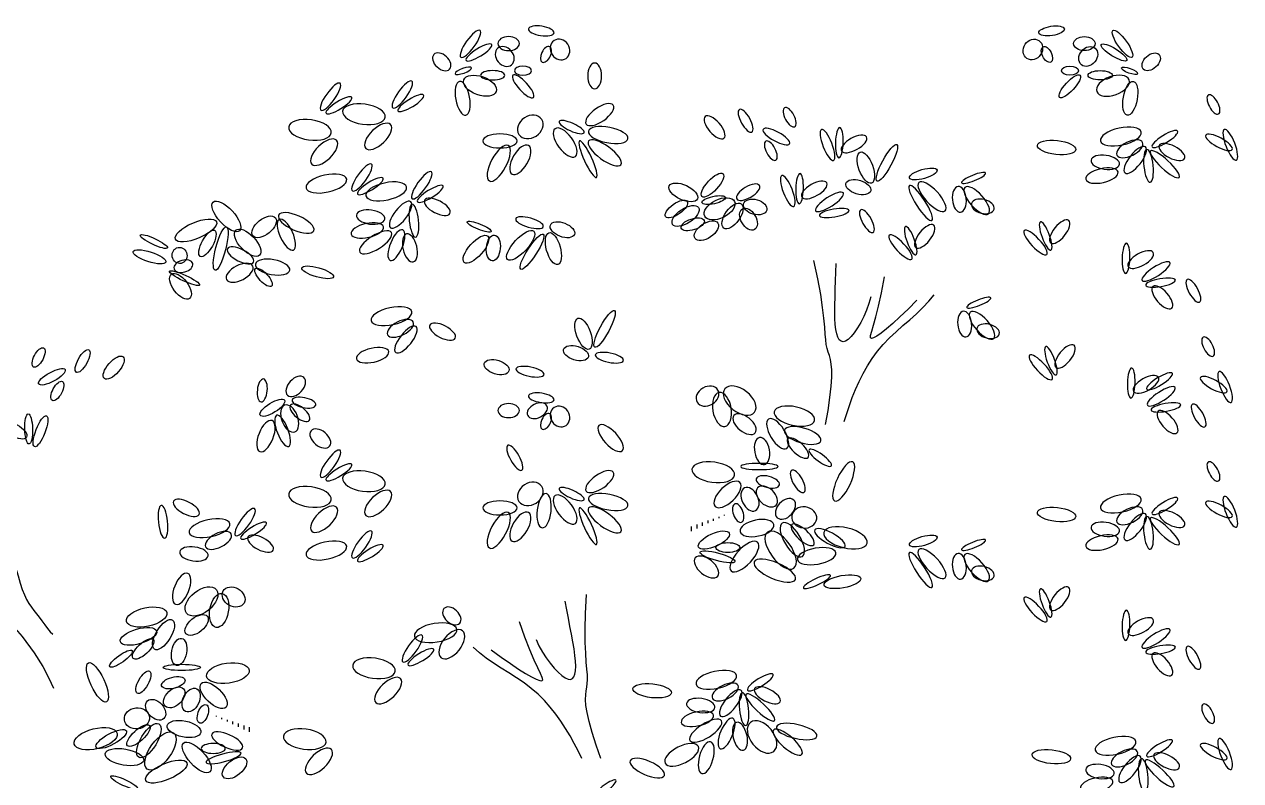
# Model space of a CAD drawing. Header units: millimetres. Extents: x 2056 to 4470, y 1400 to 3101.
# Drawn here: x 2105.832 to 2109.457, y 1413.079 to 1415.333 of the extents above; entities that cross this region are included whole.
import ezdxf

# ---------------------------------------------------------------- set-up
doc = ezdxf.new("R2010")
doc.units = ezdxf.units.MM
doc.layers.add('A-LDSP-TREE', color=74, linetype='Continuous')

# ---------------------------------------------------------------- blocks, each defined once
blk = doc.blocks.new('E4', base_point=(655.182746, 222.149869))
blk.add_circle((656.700527, 222.149869), 1.51778)
blk = doc.blocks.new('TROPI')
for p, q in [((0.6952, 9.5133), (0.6952, 9.5157)), ((0.7186, 9.5023), (0.7186, 9.5076)), ((0.7421, 9.4913), (0.7421, 9.4995)), ((0.7655, 9.4803), (0.7655, 9.4914)), ((0.7889, 9.4693), (0.7889, 9.4833)), ((0.8124, 9.4583), (0.8124, 9.4752)), ((0.8358, 9.4473), (0.8358, 9.4672)), ((2.8354, 8.6469), (2.8354, 8.6523)), ((2.8588, 8.6579), (2.8588, 8.6604)), ((2.7182, 8.5919), (2.7182, 8.6118)), ((2.7416, 8.6029), (2.7416, 8.6198)), ((2.7651, 8.6139), (2.7651, 8.6279)), ((2.7885, 8.6249), (2.7885, 8.636)), ((2.8119, 8.6359), (2.8119, 8.6441))]:
    blk.add_line(p, q)
for points in [[(0.0733, 10.4438), (0.0809, 10.4154), (0.0909, 10.3873), (0.1027, 10.3602), (0.1157, 10.3348), (0.1294, 10.3118), (0.1434, 10.2917), (0.157, 10.2753), (0.1697, 10.2632), (0.1811, 10.2559), (0.1911, 10.2534), (0.1998, 10.2554), (0.2072, 10.2618), (0.2133, 10.2723), (0.2182, 10.2868), (0.2219, 10.3049), (0.2244, 10.3267), (0.2258, 10.3517), (0.2263, 10.3796), (0.2261, 10.41), (0.2253, 10.4426), (0.2242, 10.4768), (0.2229, 10.5124), (0.2217, 10.5489), (0.2207, 10.5859)], [(0.2656, 9.9014), (0.2552, 9.9603), (0.247, 10.0153), (0.2414, 10.0635), (0.2389, 10.1026), (0.239, 10.1337), (0.2412, 10.1582), (0.2448, 10.178), (0.2494, 10.1945), (0.2542, 10.2094), (0.2588, 10.2244), (0.2625, 10.2411), (0.265, 10.261), (0.267, 10.2855), (0.2692, 10.3158), (0.2726, 10.3533), (0.278, 10.3991), (0.2864, 10.4546), (0.2985, 10.521), (0.3153, 10.5996)], [(-0.1226, 10.4301), (-0.0854, 10.3925), (-0.0513, 10.3596), (-0.0207, 10.3314), (0.0061, 10.3081), (0.0289, 10.2899), (0.0474, 10.2768), (0.0613, 10.2691), (0.0703, 10.2668), (0.0742, 10.2702), (0.0736, 10.2802), (0.0692, 10.2977), (0.0617, 10.3236), (0.0518, 10.3588), (0.0401, 10.4043), (0.0274, 10.4611), (0.0143, 10.5301)], [(0.186, 9.9137), (0.1756, 9.9481), (0.1642, 9.9821), (0.1517, 10.0161), (0.1379, 10.0502), (0.1227, 10.084), (0.106, 10.1174), (0.0875, 10.15), (0.0672, 10.1818), (0.0448, 10.2124), (0.0204, 10.2416), (-0.0063, 10.2694), (-0.0345, 10.2959), (-0.0635, 10.3217), (-0.0928, 10.3471), (-0.1215, 10.3726), (-0.1489, 10.3985), (-0.1745, 10.4252), (-0.1973, 10.4533)], [(3.8362, 9.6125), (3.7988, 9.5275), (3.7692, 9.4543), (3.7459, 9.3917), (3.728, 9.3387), (3.7142, 9.294), (3.7033, 9.2564), (3.6942, 9.2249), (3.6857, 9.1983), (3.6767, 9.1755), (3.6672, 9.1558), (3.6572, 9.1384), (3.6468, 9.1228), (3.6359, 9.1083), (3.6248, 9.0942), (3.6133, 9.0798), (3.6017, 9.0646), (3.5898, 9.0482), (3.5781, 9.0321), (3.5666, 9.0182), (3.5557, 9.0083)], [(4.1183, 9.407), (3.9677, 9.2813), (3.848, 9.1721), (3.7553, 9.078), (3.6854, 8.9975), (3.6343, 8.9288), (3.5979, 8.8705), (3.5721, 8.8209), (3.5529, 8.7786)], [(1.2231, 8.4794), (1.2425, 8.536), (1.2593, 8.589), (1.2723, 8.6357), (1.2809, 8.674), (1.2856, 8.7047), (1.2873, 8.7293), (1.2867, 8.7493), (1.2848, 8.7664), (1.2824, 8.7819), (1.2802, 8.7974), (1.2791, 8.8144), (1.2797, 8.8345), (1.2816, 8.859), (1.2842, 8.8893), (1.2866, 8.9268), (1.2884, 8.973), (1.2888, 9.0291), (1.2872, 9.0966), (1.2828, 9.1768)], [(1.4977, 8.9852), (1.4857, 8.9583), (1.4714, 8.9321), (1.4556, 8.9072), (1.4388, 8.8841), (1.4216, 8.8635), (1.4047, 8.8459), (1.3887, 8.8318), (1.3742, 8.8218), (1.3618, 8.8164), (1.3515, 8.8154), (1.3433, 8.8188), (1.337, 8.8262), (1.3326, 8.8376), (1.33, 8.8526), (1.3292, 8.8712), (1.3301, 8.893), (1.3326, 8.9179), (1.3365, 8.9456), (1.3415, 8.9756), (1.3473, 9.0077), (1.3537, 9.0413), (1.3605, 9.0763), (1.3674, 9.1121), (1.3741, 9.1485)], [(1.689, 8.9411), (1.6464, 8.9098), (1.6076, 8.8826), (1.573, 8.8595), (1.5428, 8.8407), (1.5174, 8.8262), (1.4971, 8.8162), (1.4822, 8.8107), (1.473, 8.8098), (1.4696, 8.8139), (1.4718, 8.8236), (1.4788, 8.8402), (1.4903, 8.8646), (1.5056, 8.8979), (1.5243, 8.941), (1.5457, 8.9951), (1.5693, 9.0612)], [(1.3036, 8.4792), (1.3193, 8.5115), (1.3359, 8.5433), (1.3535, 8.575), (1.3724, 8.6065), (1.3927, 8.6375), (1.4145, 8.6678), (1.4378, 8.6972), (1.4628, 8.7254), (1.4897, 8.7521), (1.5184, 8.7772), (1.549, 8.8005), (1.581, 8.8223), (1.6137, 8.8432), (1.6466, 8.8638), (1.6789, 8.8845), (1.7101, 8.9058), (1.7395, 8.9282), (1.7664, 8.9523)]]:
    blk.add_lwpolyline(points)
at = {"zscale": 0.01988043750000001}
for p, xscale, yscale, rotation in [((-0.6426, 11.5682), -0.03620895651450001, 0.01305196446881251, 351.2181460000019), ((1.4216, 11.5682), 0.03620895651450001, 0.01305196446881251, 8.781853999998079), ((-1.0393, 11.4642), -0.04626700661756251, 0.0130519644688125, 234.5743510000019), ((-0.882, 11.5225), -0.03017413042875001, 0.01957795664343751, 180.0000000000019), ((-0.6426, 11.5355), -0.03017413042875001, 0.0261039488180625, 123.8077640000019), ((1.4216, 11.5355), 0.03017413042875001, 0.02610394881806251, 236.1922359999981), ((1.6609, 11.5225), 0.03017413042875001, 0.01957795664343751, 179.999999999998), ((1.8182, 11.4642), 0.04626700661756251, 0.0130519644688125, 125.4256489999981), ((-1.0872, 11.4137), -0.03017413042875, 0.01957795664343751, 317.172459000002), ((-1.0171, 11.4511), -0.04224378260025002, 0.0108766469975625, 211.7133950000019), ((-0.882, 11.5029), -0.03017413042875001, 0.02392861146637501, 129.769402000002), ((-0.6607, 11.5094), -0.02413930434300001, 0.01305196446881251, 63.91514600000195), ((1.4397, 11.5094), 0.02413930434300001, 0.01305196446881251, 296.0848539999981), ((1.6609, 11.5029), 0.03017413042875, 0.02392861146637501, 230.230597999998), ((1.7961, 11.4511), 0.04224378260025002, 0.01087664699756251, 148.2866049999981), ((1.8661, 11.4137), 0.03017413042875, 0.01957795664343751, 42.82754099999804), ((-1.063, 11.3942), -0.024139304343, 0.006525992174625002, 199.8223290000018), ((-1.0268, 11.368), 0.04827862856643752, 0.02610394881806251, 340.177671000002), ((-0.8518, 11.3876), -0.03419735444606251, 0.01305196446881251, 1.901316331314217e-12), ((-0.8176, 11.3876), -0.04224378260025002, 0.0130519644688125, 132.760736000002), ((-0.8116, 11.4072), -0.02413930434300001, 0.01305196446881251, 180.0000000000019), ((1.2486, 11.4398), 0.03620895651450002, 0.01957795664343751, 270), ((1.5966, 11.3876), 0.04224378260025, 0.0130519644688125, 227.2392639999981), ((1.5905, 11.4072), 0.02413930434300001, 0.01305196446881251, 179.999999999998), ((1.6308, 11.3876), 0.03419735444606251, 0.01305196446881251, 359.9999999999981), ((1.8058, 11.368), -0.04827862856643751, 0.02610394881806251, 19.82232899999808), ((1.842, 11.3942), 0.024139304343, 0.006525992174625002, 160.1776709999981), ((-1.0449, 11.3615), -0.04827862856643751, 0.01957795664343752, 100.4783160000019), ((1.8239, 11.3615), 0.04827862856643751, 0.01957795664343751, 259.5216839999981), ((2.1082, 11.2486), 0.04626700661756251, 0.0130519644688125, 125.4256489999981), ((2.4142, 11.2391), 0.04626700661756251, 0.0130519644688125, 125.4256489999981), ((-1.3645, 11.3038), 0.03017413042875001, 0.01305196446881251, 242.1470529999981), ((2.086, 11.2356), 0.04224378260025002, 0.01087664699756251, 148.2866049999981), ((2.3921, 11.226), 0.04224378260025002, 0.01087664699756251, 148.2866049999981), ((0.4398, 11.2495), 0.03017413042875001, 0.01305196446881251, 242.1470529999981), ((0.6326, 11.2419), 0.03620895651450001, 0.0130519644688125, 240.976609999998), ((1.2848, 11.1799), 0.04626700661756251, 0.01957795664343752, 145.193839999998), ((1.4739, 11.1995), 0.038220578463375, 0.030454603641, 326.794293999998), ((2.1404, 11.2091), 0.06034828073793752, 0.02827926628931251, 8.028634999998038), ((0.7782, 11.2123), 0.04023218053181252, 0.01740261929175001, 229.1334349187653), ((1.3994, 11.1908), 0.038220578463375, 0.01087664699756251, 204.2552819999964), ((2.1178, 11.1778), 0.04827862856643751, 0.02262342098362501, 316.213825999998), ((2.3699, 11.1422), 0.06034828073793752, 0.02827926628931251, 8.028634999998038), ((-1.4833, 11.0262), 0.04626700661756251, 0.0130519644688125, 68.75505513788173), ((-1.3529, 11.1324), 0.04224378260025002, 0.01305196446881251, 208.399807999998), ((-1.1244, 11.0825), 0.04224378260025002, 0.01087664699756251, 148.2866049999981), ((-1.0781, 11.1455), 0.05833665878906252, 0.02392861146637501, 347.7961789999981), ((0.1977, 11.0655), 0.04023218053181252, 0.01740261929175001, 150.6767441378817), ((0.2088, 11.0367), 0.04224378260025002, 0.01087664699756251, 91.61601113788166), ((0.2318, 11.0253), 0.04626700661756251, 0.0130519644688125, 68.75505513788173), ((0.5315, 11.1574), 0.04224378260025002, 0.01305196446881251, 208.399807999998), ((1.2747, 11.1494), 0.05632505672062503, 0.02175329399512502, 190.9295669999981), ((1.4175, 11.1603), 0.04827862856643751, 0.02175329399512501, 233.792727999998), ((1.5785, 11.1081), 0.04827862856643751, 0.01957795664343751, 359.9999999999981), ((2.3474, 11.1109), 0.04827862856643751, 0.02262342098362501, 316.213825999998), ((-1.1546, 11.089), 0.04023218053181251, 0.01740261929175, 207.3473379999981), ((-1.0962, 11.0825), 0.04626700661756251, 0.01740261929175, 308.1683149999981), ((-1.0841, 11.102), 0.04023218053181252, 0.01957795664343752, 333.4761320000096), ((-0.6362, 11.0891), -0.05431345465218752, 0.01957795664343751, 6.309894999998103), ((0.0465, 10.9367), -0.05833665878906251, 0.0130519644688125, 298.3434654556696), ((0.5199, 11.1071), 0.03017413042875001, 0.01305196446881251, 242.1470529999981), ((1.2747, 11.1081), 0.05632505672062502, 0.01957795664343752, 216.271166999998), ((1.3129, 11.1081), 0.05632505672062502, 0.01087664699756251, 245.185640999998), ((1.5302, 11.0885), 0.04626700661756252, 0.02175329399512501, 300.0262489999981), ((1.6167, 11.0885), 0.05632505672062502, 0.02175329399512501, 298.031950999998), ((-1.1183, 11.0651), 0.05431345465218752, 0.0130519644688125, 222.827540999998), ((-1.1023, 11.0716), 0.04626700661756251, 0.01305196446881251, 264.1335219999981), ((-0.9856, 11.0085), 0.04023218053181251, 0.01957795664343751, 8.204645999998085), ((0.07, 10.9283), -0.04626700661756253, 0.01957795664343752, 250.0359484556697), ((-0.9795, 10.9759), 0.0462670066175625, 0.01957795664343751, 347.246730999998), ((-0.3135, 10.9299), 0.03620895651450002, 0.007831182657375, 157.9264499999983), ((-0.0914, 10.9508), -0.04023218053181252, 0.01305196446881251, 344.2461859999981), ((0.7918, 10.8716), -0.04345076372175002, 0.01566236531475, 312.760735999998), ((2.0254, 10.8621), 0.04626700661756251, 0.0130519644688125, 125.4256489999981), ((2.2803, 10.895), 0.04626700661756251, 0.0130519644688125, 125.4256489999981), ((2.3045, 10.9451), 0.05833665878906252, 0.02392861146637501, 347.7961789999981), ((-0.328, 10.9104), 0.04948558980750001, 0.01957795664343751, 228.206041999998), ((-0.1316, 10.9312), 0.0543134546521875, 0.01957795664343751, 227.2392639999981), ((-0.0914, 10.9182), 0.05833665878906252, 0.0130519644688125, 237.1976369999981), ((0.0735, 10.8953), -0.03620895651450001, 0.01957795664343751, 197.0074304556697), ((0.3669, 10.8696), 0.04023218053181252, 0.01740261929175001, 150.6767441378817), ((0.378, 10.8408), 0.04224378260025002, 0.01087664699756251, 91.61601113788166), ((0.4011, 10.8295), 0.04626700661756251, 0.0130519644688125, 68.75505513788173), ((0.6438, 10.8612), 0.03701361722231251, 0.01566236531475, 149.4658719999981), ((0.8111, 10.8612), -0.04345076372175002, 0.02088314712618751, 204.8654449999923), ((2.0033, 10.8491), 0.04224378260025002, 0.01087664699756251, 148.2866049999981), ((2.0495, 10.9121), 0.05833665878906252, 0.02392861146637501, 347.7961789999981), ((2.2582, 10.882), 0.04224378260025002, 0.01087664699756251, 148.2866049999981), ((-0.299, 10.9143), 0.03620895651450001, 0.01957795664343752, 264.716666999998), ((0.3078, 10.8106), 0.04626700661756251, 0.01305196446881251, 147.2117459187653), ((0.6534, 10.8507), -0.04666932703125001, 0.02610394881806251, 153.4761320000212), ((0.7918, 10.8455), -0.03379503403237501, 0.0104415835033125, 347.7961789999981), ((1.9731, 10.8556), 0.04023218053181251, 0.01740261929175, 207.3473379999981), ((-0.3557, 10.8413), 0.03258807279131251, 0.01957795664343751, 194.0120239999981), ((0.116, 10.8147), 0.03620895651450001, 0.0130519644688125, 240.976609999998), ((0.2921, 10.7902), 0.04224378260025002, 0.0108766469975625, 170.0727019187653), ((0.6148, 10.8403), -0.03379503403237502, 0.02088314712618751, 15.12809499999808), ((0.6196, 10.8194), -0.03379503403237501, 0.02088314712618751, 59.71314499999816), ((0.6245, 10.8403), -0.04184146218656251, 0.02088314712618751, 125.725225999998), ((0.8063, 10.8246), -0.04345076372175002, 0.02088314712618751, 147.0231869999981), ((0.8546, 10.8507), -0.03701361722231251, 0.01566236531475, 144.806496999998), ((2.0254, 10.8382), 0.04626700661756251, 0.01305196446881251, 264.1335219999981), ((2.0314, 10.8491), 0.04626700661756251, 0.01740261929175, 308.1683149999981), ((2.8733, 10.8478), -0.05471577506587501, 0.02262342098362501, 47.23926400000198), ((-0.6932, 10.6742), 0.04023218053181252, 0.01740261929175001, 128.8906472191145), ((0.7242, 10.7585), -0.03862289887706249, 0.02088314712618751, 145.9465339999981), ((0.7822, 10.7689), -0.03379503403237501, 0.01566236531475, 162.026097999998), ((1.4372, 10.75), -0.03620895651450002, 0.01957795664343751, 21.46632799999785), ((1.4673, 10.7435), 0.04023218053181253, 0.01305196446881251, 15.75381399999804), ((1.6894, 10.7226), -0.03620895651450001, 0.007831182657374999, 202.0735499999976), ((2.1421, 10.7751), 0.04023218053181251, 0.01957795664343751, 8.204645999998085), ((2.5944, 10.7922), 0.05407204649962505, 0.02070913365675002, 203.8639139999995), ((2.591, 10.7739), 0.04731305559750001, 0.01827276616068751, 245.1856410000019), ((2.6079, 10.7812), -0.04055404481493752, 0.02192730746456251, 140.9565480000019), ((2.8588, 10.7643), -0.06276220322006253, 0.022623420983625, 156.8520710000032), ((-0.6936, 10.6433), 0.04224378260025002, 0.01087664699756251, 69.8299142191145), ((-0.6764, 10.6242), 0.04626700661756251, 0.01305196446881251, 46.96895821911455), ((-0.1185, 10.6544), 0.04023218053181252, 0.01740261929175001, 128.8906472191145), ((-0.1189, 10.6235), 0.04224378260025002, 0.01087664699756251, 69.8299142191145), ((-0.1016, 10.6044), 0.04626700661756251, 0.01305196446881251, 46.96895821911455), ((1.4432, 10.7174), -0.04626700661756253, 0.01957795664343752, 74.49484599999803), ((1.4673, 10.7109), -0.05833665878906252, 0.01305196446881251, 122.8023629999981), ((1.5076, 10.7239), -0.05431345465218753, 0.01957795664343752, 132.7607359999981), ((1.7039, 10.703), -0.04948558980750004, 0.01957795664343752, 131.7939579999981), ((2.0656, 10.7294), 0.04626700661756251, 0.01740261929175, 292.593763999998), ((2.1139, 10.7185), 0.05230183270331251, 0.01957795664343751, 327.875192999998), ((2.1481, 10.7425), 0.0462670066175625, 0.01957795664343751, 347.246730999998), ((2.7767, 10.7277), -0.04827862856643752, 0.02262342098362501, 46.301740000002), ((2.8169, 10.7417), -0.06276220322006253, 0.01392211133775, 104.578648000002), ((2.8668, 10.7277), -0.04184146218656252, 0.01566236531475, 118.6537860000019), ((-1.0117, 10.5443), 0.04224378260025002, 0.01087664699756251, 91.61601113788166), ((1.6749, 10.707), -0.03620895651450003, 0.01957795664343751, 95.28333299999812), ((2.0495, 10.712), 0.04023218053181252, 0.01957795664343751, 256.4373239999981), ((2.7008, 10.5923), 0.04119775350075002, 0.01670652565312501, 27.12316300000196), ((3.068, 10.6529), -0.0418414621865625, 0.008701309645875, 205.1078429999949), ((-1.0228, 10.5731), 0.04023218053181252, 0.01740261929175001, 150.6767441378817), ((3.0471, 10.6146), -0.02092074103350001, 0.02262342098362501, 349.3989880000019), ((3.0744, 10.592), -0.04827862856643749, 0.01392211133775, 197.9739020000019), ((-1.0819, 10.514), 0.04626700661756251, 0.01305196446881251, 147.2117459187653), ((2.4955, 10.5679), -0.04626700661756253, 0.01305196446881251, 15.93606183912011), ((2.693, 10.584), 0.04892233725225001, 0.02088314712618752, 190.2168050000019), ((2.693, 10.5645), -0.03347316974925002, 0.01252988429962501, 47.239264000002), ((2.7046, 10.5756), 0.04119775350075002, 0.02088314712618751, 332.652662000002), ((3.0587, 10.553), -0.04634748262856251, 0.008353262826562503, 24.48076999999792), ((3.0393, 10.5642), 0.02703602324981252, 0.01670652565312502, 164.8719050000019), ((-1.2737, 10.5182), 0.03620895651450001, 0.0130519644688125, 240.976609999998), ((-1.0976, 10.4937), 0.04224378260025002, 0.0108766469975625, 170.0727019187653), ((3.0509, 10.5405), -0.04248519075281252, 0.02088314712618751, 52.88871000000199), ((-1.1281, 10.4886), 0.04023218053181252, 0.01740261929175001, 229.1334349187653), ((-0.3359, 10.3987), 0.03620895651450002, 0.007831182657375, 157.9264499999983), ((2.0271, 10.3809), 0.05833665878906252, 0.02392861146637501, 347.7961789999981), ((-0.3504, 10.3791), 0.04948558980750001, 0.01957795664343751, 228.206041999998), ((-0.3214, 10.383), 0.03620895651450001, 0.01957795664343752, 264.716666999998), ((1.2485, 10.2297), -0.05833665878906251, 0.0130519644688125, 298.3434654556696), ((1.2721, 10.2213), -0.04626700661756253, 0.01957795664343752, 250.0359484556697), ((2.0211, 10.3374), 0.04023218053181252, 0.01957795664343752, 333.4761320000096), ((-0.3782, 10.31), 0.03258807279131251, 0.01957795664343751, 194.0120239999981), ((1.9507, 10.3243), 0.04023218053181251, 0.01740261929175, 207.3473379999981), ((2.009, 10.3178), 0.04626700661756251, 0.01740261929175, 308.1683149999981), ((-1.342, 10.2725), 0.03017413042875001, 0.01305196446881251, 242.1470529999981), ((-0.7157, 10.1429), 0.04023218053181252, 0.01740261929175001, 128.8906472191145), ((-0.716, 10.112), 0.04224378260025002, 0.01087664699756251, 69.8299142191145), ((-0.6988, 10.093), 0.04626700661756251, 0.01305196446881251, 46.96895821911455), ((1.246, 10.1972), 0.04023218053181253, 0.01305196446881251, 191.2949164556696), ((1.2756, 10.1883), -0.03620895651450001, 0.01957795664343751, 197.0074304556697), ((2.1257, 10.2112), 0.0462670066175625, 0.01957795664343751, 347.246730999998), ((3.2563, 10.1893), -0.04023218053181252, 0.01740261929175, 130.8665650812347), ((3.402, 10.219), -0.03620895651450001, 0.01305196446881251, 119.023390000002), ((3.5948, 10.2265), -0.03017413042875, 0.01305196446881251, 117.8529470000019), ((1.5839, 10.1376), 0.04023218053181253, 0.01305196446881251, 191.2949164556696), ((1.6135, 10.1287), -0.03620895651450001, 0.01957795664343751, 197.0074304556697), ((3.5031, 10.1344), -0.04224378260025001, 0.0130519644688125, 151.6001920000019), ((-1.4609, 9.995), 0.04626700661756251, 0.0130519644688125, 68.75505513788173), ((-1.3305, 10.1012), 0.04224378260025002, 0.01305196446881251, 208.399807999998), ((-1.1019, 10.0512), 0.04224378260025002, 0.01087664699756251, 148.2866049999981), ((-1.0453, 10.0419), 0.04023218053181252, 0.01740261929175001, 150.6767441378817), ((-1.0341, 10.0131), 0.04224378260025002, 0.01087664699756251, 91.61601113788166), ((2.556, 10.0252), 0.03379503403237501, 0.02088314712618751, 132.7607359999981), ((-1.1044, 9.9828), 0.04626700661756251, 0.01305196446881251, 147.2117459187653), ((0.6947, 10.0525), 0.05310647353068751, 0.0313247306295, 218.1837589999981), ((0.7237, 10.0473), 0.03379503403237501, 0.02610394881806251, 330.026235999998), ((2.6687, 9.9973), 0.03218575237762501, 0.01392211133775, 95.70898699999802), ((3.5147, 10.0841), -0.03017413042875, 0.01305196446881251, 117.8529470000019), ((-1.2962, 9.987), 0.03620895651450001, 0.0130519644688125, 240.976609999998), ((-1.1201, 9.9625), 0.04224378260025002, 0.0108766469975625, 170.0727019187653), ((0.7189, 10.0369), 0.04827862856643751, 0.02610394881806251, 260.163373999998), ((1.4216, 9.973), 0.03017413042875001, 0.02610394881806251, 236.1922359999981), ((1.4216, 10.0057), 0.03620895651450001, 0.01305196446881251, 8.781853999998079), ((1.4517, 9.9796), 0.03017413042875001, 0.01957795664343752, 333.8240520000067), ((2.5367, 10.0043), 0.03379503403237501, 0.01392211133775, 191.6389209999981), ((2.5432, 9.9834), 0.033795034032375, 0.01566236531475, 219.3254589999981), ((2.5689, 9.9834), 0.04023218053181252, 0.02262342098362501, 249.0606389999981), ((2.5689, 10.0043), -0.0402321805318125, 0.01392211133775, 148.2866049999981), ((-1.1505, 9.9573), 0.04023218053181252, 0.01740261929175001, 229.1334349187653), ((0.4839, 9.9551), 0.05793433837537502, 0.0261039488180625, 192.2038209999981), ((0.6561, 9.9394), 0.03862289887706252, 0.02088314712618751, 219.0434519999981), ((1.4397, 9.9469), 0.02413930434300001, 0.01305196446881251, 296.0848539999981), ((1.6609, 9.96), 0.03017413042875001, 0.01957795664343751, 179.999999999998), ((2.6027, 9.9399), 0.04666932703125001, 0.01566236531475, 249.0606389999981), ((3.6335, 9.8065), -0.04626700661756251, 0.0130519644688125, 291.2449448621182), ((3.6566, 9.8179), -0.04224378260025002, 0.01087664699756251, 268.3839888621183), ((0.4405, 9.8768), 0.0531064735306875, 0.02088314712618751, 196.4320429999981), ((0.5081, 9.9238), 0.04827862856643751, 0.02088314712618751, 238.346497999998), ((1.2305, 9.8969), 0.0482786285664375, 0.01957795664343751, 227.2392639999981), ((2.4563, 9.8738), 0.03379503403237501, 0.02088314712618751, 219.4855929999981), ((2.622, 9.9173), 0.04666932703125002, 0.02088314712618751, 291.619229999998), ((3.6677, 9.8467), -0.04023218053181252, 0.01740261929175, 209.3232558621183), ((0.426, 9.8402), 0.03862289887706251, 0.01566236531475, 222.827540999998), ((0.5467, 9.8455), 0.03862289887706251, 0.02088314712618751, 259.5216839999981), ((0.3359, 9.7932), 0.03862289887706252, 0.0104415835033125, 215.7887719999981), ((1.6187, 9.8121), 0.04023218053181252, 0.0130519644688125, 240.5284399999981), ((2.4142, 9.6766), 0.04626700661756251, 0.0130519644688125, 125.4256489999981), ((-1.3645, 9.7413), 0.03017413042875001, 0.01305196446881251, 242.1470529999981), ((0.15, 9.7415), 0.06034828073793751, 0.01957795664343752, 294.814358999998), ((0.6529, 9.6849), 0.06034828073793752, 0.02827926628931251, 8.028634999998038), ((2.3921, 9.6635), 0.04224378260025002, 0.01087664699756251, 148.2866049999981), ((0.4099, 9.7058), 0.035404315687125, 0.01392211133775, 240.976609999998), ((0.5611, 9.6693), 0.033795034032375, 0.01566236531475, 194.438522999998), ((0.6267, 9.7219), 0.0523018327033125, 0.008701309645875002, 179.999999999998), ((1.2848, 9.6174), 0.04626700661756251, 0.01957795664343752, 145.193839999998), ((2.1404, 9.6466), 0.06034828073793752, 0.02827926628931251, 8.028634999998038), ((0.5547, 9.631), 0.03540431568712501, 0.02262342098362501, 223.1433109999981), ((0.611, 9.631), 0.03540431568712502, 0.02262342098362501, 243.9151459999981), ((0.6303, 9.6536), 0.04827862856643751, 0.02262342098362501, 316.213825999998), ((1.3994, 9.6283), 0.038220578463375, 0.01087664699756251, 204.2552819999964), ((1.4739, 9.637), 0.038220578463375, 0.030454603641, 326.794293999998), ((2.1178, 9.6153), 0.04827862856643751, 0.02262342098362501, 316.213825999998), ((2.3699, 9.5797), 0.06034828073793752, 0.02827926628931251, 8.028634999998038), ((-1.4833, 9.4637), 0.04626700661756251, 0.0130519644688125, 68.75505513788173), ((-1.3529, 9.5699), 0.04224378260025002, 0.01305196446881251, 208.399807999998), ((-1.1244, 9.52), 0.04224378260025002, 0.01087664699756251, 148.2866049999981), ((-1.0781, 9.583), 0.05833665878906252, 0.02392861146637501, 347.7961789999981), ((0.471, 9.504), 0.03379503403237501, 0.02262342098362501, 132.7607359999981), ((1.2747, 9.5869), 0.05632505672062503, 0.02175329399512502, 190.9295669999981), ((1.4175, 9.5978), 0.04827862856643751, 0.02175329399512501, 233.792727999998), ((1.4558, 9.6065), 0.04827862856643753, 0.01957795664343752, 276.3955569999981), ((3.0414, 9.5739), 0.04023218053181251, 0.01740261929175, 207.3473379999981), ((-1.1546, 9.5265), 0.04023218053181251, 0.01740261929175, 207.3473379999981), ((-1.0962, 9.52), 0.04626700661756251, 0.01740261929175, 308.1683149999981), ((-1.0841, 9.5395), 0.04023218053181252, 0.01957795664343752, 333.4761320000096), ((-0.6362, 9.5266), -0.05431345465218752, 0.01957795664343751, 6.309894999998103), ((0.4099, 9.5109), 0.03540431568712501, 0.02958447665250001, 186.3288949999981), ((0.6513, 9.5631), 0.0273578875329375, 0.01392211133775, 250.5935989999981), ((1.2747, 9.5456), 0.05632505672062502, 0.01957795664343752, 216.271166999998), ((1.3129, 9.5456), 0.05632505672062502, 0.01087664699756251, 245.185640999998), ((1.5302, 9.526), 0.04626700661756252, 0.02175329399512501, 300.0262489999981), ((1.5785, 9.5456), 0.04827862856643751, 0.01957795664343751, 359.9999999999981), ((1.6167, 9.526), 0.05632505672062502, 0.02175329399512501, 298.031950999998), ((2.3474, 9.5484), 0.04827862856643751, 0.02262342098362501, 316.213825999998), ((2.7777, 9.4281), 0.04626700661756251, 0.0130519644688125, 125.4256489999981), ((3.0937, 9.5565), 0.04626700661756251, 0.01305196446881251, 264.1335219999981), ((-1.1183, 9.5026), 0.05431345465218752, 0.0130519644688125, 222.827540999998), ((-1.1023, 9.5091), 0.04626700661756251, 0.01305196446881251, 264.1335219999981), ((-0.9856, 9.446), 0.04023218053181251, 0.01957795664343751, 8.204645999998085), ((0.2727, 9.4413), 0.06235988280637502, 0.02827926628931251, 194.0120239999981), ((0.4099, 9.4744), 0.04184146218656251, 0.01566236531475, 222.459137999998), ((0.4501, 9.4813), 0.05471577506587501, 0.02262342098362501, 238.8413139999981), ((0.4855, 9.4744), 0.04827862856643751, 0.02262342098362501, 348.4841919999981), ((2.7555, 9.415), 0.04224378260025002, 0.01087664699756251, 148.2866049999981), ((2.8018, 9.4781), 0.05833665878906252, 0.02392861146637501, 347.7961789999981), ((-0.9795, 9.4134), 0.0462670066175625, 0.01957795664343751, 347.246730999998), ((-0.0914, 9.3883), -0.04023218053181252, 0.01305196446881251, 344.2461859999981), ((0.3117, 9.4517), 0.04827862856643753, 0.01566236531475, 208.399807999998), ((0.5129, 9.443), 0.06276220322006253, 0.02958447665250001, 233.8684489999981), ((0.8065, 9.3792), -0.04731305559750001, 0.01827276616068751, 335.7447179999998), ((2.2803, 9.3325), 0.04626700661756251, 0.0130519644688125, 125.4256489999981), ((2.7254, 9.4216), 0.04023218053181251, 0.01740261929175, 207.3473379999981), ((2.7958, 9.4346), 0.04023218053181252, 0.01957795664343752, 333.4761320000096), ((-0.3135, 9.3674), 0.03620895651450002, 0.007831182657375, 157.9264499999983), ((-0.1316, 9.3687), 0.0543134546521875, 0.01957795664343751, 227.2392639999981), ((0.2216, 9.3543), 0.054715775065875, 0.02262342098362501, 350.140791999998), ((0.5547, 9.3995), 0.05471577506587501, 0.02262342098362501, 312.760735999998), ((0.6303, 9.3769), -0.03379503403237501, 0.01392211133775, 179.999999999998), ((0.7998, 9.3573), -0.05069255104856252, 0.0109636636725, 15.12809499999808), ((2.2582, 9.3195), 0.04224378260025002, 0.01087664699756251, 148.2866049999981), ((2.3045, 9.3826), 0.05833665878906252, 0.02392861146637501, 347.7961789999981), ((2.8943, 9.3411), 0.04023218053181251, 0.01957795664343751, 8.204645999998085), ((-0.328, 9.3479), 0.04948558980750001, 0.01957795664343751, 228.206041999998), ((-0.299, 9.3518), 0.03620895651450001, 0.01957795664343752, 264.716666999998), ((-0.0914, 9.3557), 0.05833665878906252, 0.0130519644688125, 237.1976369999981), ((0.5692, 9.316), 0.06276220322006253, 0.02262342098362501, 203.1479289999974), ((0.8201, 9.333), 0.04055404481493752, 0.02192730746456251, 219.0434519999981), ((-0.3557, 9.2788), 0.03258807279131251, 0.01957795664343751, 194.0120239999981), ((0.1158, 9.2455), -0.05230183270331248, 0.01740261929175, 169.7831949999981), ((0.36, 9.2046), 0.0418414621865625, 0.008701309645875, 154.8921570000015), ((2.981, 9.2671), 0.04666932703125002, 0.02088314712618751, 291.619229999998), ((-0.6932, 9.1117), 0.04023218053181252, 0.01740261929175001, 128.8906472191145), ((2.8303, 9.192), -0.03379503403237501, 0.0261039488180625, 29.97376400000194), ((2.8593, 9.1972), -0.0531064735306875, 0.0313247306295, 141.8162410000019), ((-0.6936, 9.0808), 0.04224378260025002, 0.01087664699756251, 69.8299142191145), ((-0.6764, 9.0617), 0.04626700661756251, 0.01305196446881251, 46.96895821911455), ((2.8351, 9.1815), -0.0482786285664375, 0.0261039488180625, 99.8366260000019), ((1.8233, 9.0548), 0.03017413042875, 0.01957795664343751, 42.82754099999804), ((3.0701, 9.0997), -0.05793433837537502, 0.02610394881806251, 167.796179000002), ((-1.0228, 9.0106), 0.04023218053181252, 0.01740261929175001, 150.6767441378817), ((-1.0117, 8.9818), 0.04224378260025002, 0.01087664699756251, 91.61601113788166), ((1.8354, 9.0287), 0.06034828073793751, 0.0261039488180625, 350.7864089999981), ((2.8979, 9.0841), -0.03862289887706252, 0.02088314712618751, 140.9565480000019), ((3.0459, 9.0684), -0.04827862856643752, 0.02088314712618751, 121.653502000002), ((-1.0819, 8.9515), 0.04626700661756251, 0.01305196446881251, 147.2117459187653), ((1.8112, 9.0222), 0.04827862856643751, 0.02610394881806251, 308.7100689999981), ((2.0653, 8.8897), 0.04626700661756251, 0.0130519644688125, 125.4256489999981), ((3.1135, 9.0214), -0.05310647353068749, 0.0208831471261875, 163.5679570000019), ((-1.2737, 8.9557), 0.03620895651450001, 0.0130519644688125, 240.976609999998), ((-1.0976, 8.9312), 0.04224378260025002, 0.0108766469975625, 170.0727019187653), ((3.0073, 8.9901), -0.03862289887706251, 0.02088314712618751, 100.4783160000019), ((3.128, 8.9849), -0.03862289887706251, 0.01566236531475, 137.1724590000019), ((-1.1281, 8.9261), 0.04023218053181252, 0.01740261929175001, 229.1334349187653), ((2.0432, 8.8766), 0.04224378260025002, 0.01087664699756251, 148.2866049999981), ((2.0975, 8.8501), 0.06034828073793752, 0.02827926628931251, 8.028634999998038), ((3.2181, 8.9379), -0.0386228988770625, 0.0104415835033125, 144.2112280000019), ((0.6441, 8.8327), 0.05833665878906252, 0.02392861146637501, 347.7961789999981), ((2.9011, 8.8296), -0.06034828073793752, 0.02827926628931251, 351.9713650000019), ((2.9273, 8.8665), -0.0523018327033125, 0.008701309645875002, 180.0000000000019), ((3.1441, 8.8504), -0.03540431568712501, 0.01392211133775, 119.023390000002), ((3.404, 8.8861), -0.06034828073793751, 0.01957795664343752, 65.18564100000194), ((0.5979, 8.7696), 0.04224378260025002, 0.01087664699756251, 148.2866049999981), ((0.6381, 8.7892), 0.04023218053181252, 0.01957795664343752, 333.4761320000096), ((1.086, 8.7763), -0.05431345465218752, 0.01957795664343751, 6.309894999998103), ((2.075, 8.8188), 0.04827862856643751, 0.02262342098362501, 316.213825999998), ((2.9237, 8.7982), -0.04827862856643752, 0.02262342098362501, 43.78617400000196), ((2.9929, 8.8139), -0.03379503403237501, 0.01566236531475, 165.5614770000019), ((0.5677, 8.7762), 0.04023218053181251, 0.01740261929175, 207.3473379999981), ((0.6039, 8.7522), 0.05431345465218752, 0.0130519644688125, 222.827540999998), ((0.62, 8.7588), 0.04626700661756251, 0.01305196446881251, 264.1335219999981), ((0.626, 8.7696), 0.04626700661756251, 0.01740261929175, 308.1683149999981), ((2.943, 8.7756), -0.03540431568712501, 0.02262342098362501, 116.0848540000019), ((2.9993, 8.7756), -0.03540431568712501, 0.02262342098362502, 136.8566890000019), ((-1.342, 8.71), 0.03017413042875001, 0.01305196446881251, 242.1470529999981), ((0.7367, 8.6957), 0.04023218053181251, 0.01957795664343751, 8.204645999998085), ((2.9027, 8.7077), -0.0273578875329375, 0.01392211133775, 109.4064010000019), ((3.083, 8.6486), -0.03379503403237501, 0.02262342098362501, 227.2392640000019), ((3.1441, 8.6555), -0.035404315687125, 0.0295844766525, 173.6711050000018), ((0.5858, 8.6326), 0.0523018327033125, 0.03262992111225001, 231.1965409999981), ((0.6602, 8.65), 0.04626700661756251, 0.01740261929175, 292.593763999998), ((0.7085, 8.6391), 0.05230183270331251, 0.01957795664343751, 327.875192999998), ((0.7427, 8.6631), 0.0462670066175625, 0.01957795664343751, 347.246730999998), ((3.0685, 8.619), -0.04827862856643751, 0.02262342098362501, 11.51580800000196), ((0.4752, 8.613), 0.05833665878906251, 0.01957795664343751, 192.6113949999981), ((0.4872, 8.6), 0.05230183270331251, 0.01740261929175, 220.618106999998), ((0.6441, 8.6326), 0.04023218053181252, 0.01957795664343751, 256.4373239999981), ((2.3923, 8.5484), 0.06034828073793752, 0.02827926628931251, 8.028634999998038), ((2.7475, 8.5239), 0.04731305559750001, 0.01827276616068751, 24.25528199999854), ((3.0411, 8.5877), -0.06276220322006254, 0.02958447665250001, 126.1315510000018), ((3.1039, 8.626), -0.054715775065875, 0.02262342098362501, 121.1586860000019), ((3.1441, 8.619), -0.0418414621865625, 0.01566236531475, 137.540862000002), ((3.2423, 8.5964), -0.0482786285664375, 0.01566236531475, 151.6001920000019), ((3.2813, 8.5859), -0.06235988280637501, 0.0282792662893125, 165.9879760000019), ((-1.4609, 8.4325), 0.04626700661756251, 0.0130519644688125, 68.75505513788173), ((-1.3305, 8.5387), 0.04224378260025002, 0.01305196446881251, 208.399807999998), ((-1.1019, 8.4887), 0.04224378260025002, 0.01087664699756251, 148.2866049999981), ((-1.0557, 8.5518), 0.05833665878906252, 0.02392861146637501, 347.7961789999981), ((0.7548, 8.5499), 0.04626700661756251, 0.01957795664343751, 285.505153999998), ((0.8071, 8.5304), 0.0523018327033125, 0.02392861146637501, 333.028995999998), ((2.9993, 8.5442), -0.05471577506587501, 0.02262342098362501, 47.23926400000198), ((-1.1321, 8.4952), 0.04023218053181251, 0.01740261929175, 207.3473379999981), ((-1.0738, 8.4887), 0.04626700661756251, 0.01740261929175, 308.1683149999981), ((-1.0617, 8.5083), 0.04023218053181252, 0.01957795664343752, 333.4761320000096), ((-0.6138, 8.4954), -0.05431345465218752, 0.01957795664343751, 6.309894999998103), ((0.9519, 8.4064), 0.0523018327033125, 0.01957795664343751, 23.39113399999732), ((2.3698, 8.5171), 0.04827862856643751, 0.02262342098362501, 316.213825999998), ((2.7339, 8.4776), -0.04055404481493752, 0.02192730746456251, 140.9565480000019), ((2.7542, 8.5019), 0.05069255104856252, 0.0109636636725, 344.8719050000019), ((2.9237, 8.5215), 0.03379503403237501, 0.01392211133775, 180.0000000000019), ((3.3324, 8.4989), -0.05471577506587499, 0.02262342098362501, 9.859208000001948), ((-1.0959, 8.4713), 0.05431345465218752, 0.0130519644688125, 222.827540999998), ((-1.0798, 8.4778), 0.04626700661756251, 0.01305196446881251, 264.1335219999981), ((-0.9631, 8.4147), 0.04023218053181251, 0.01957795664343751, 8.204645999998085), ((2.9848, 8.4606), -0.06276220322006253, 0.022623420983625, 156.8520710000032), ((-0.9571, 8.3821), 0.0462670066175625, 0.01957795664343751, 347.246730999998), ((1.2416, 8.3237), 0.03419735444606251, 0.008701309645875002, 143.1795369999981), ((3.194, 8.3492), -0.0418414621865625, 0.008701309645875, 205.1078429999949)]:
    blk.add_blockref('E4', p, dxfattribs=dict(at, xscale=xscale, yscale=yscale, rotation=rotation))
blk = doc.blocks.new('fachada lateral 2')
at = {"layer": 'A-LDSP-TREE', "ltscale": 35, "xscale": -0.6999999999534339, "yscale": 0.7000000001862645, "zscale": 0.7, "rotation": 270}
blk.add_blockref('TROPI', (-0.1215, 5.2859), dxfattribs=at)

msp = doc.modelspace()

# ---------------------------------------------------------------- block references
at = {"rotation": 90}
msp.add_blockref('fachada lateral 2', (2113.6916, 1407.3313), dxfattribs=at)

doc.saveas('drawing.dxf')
